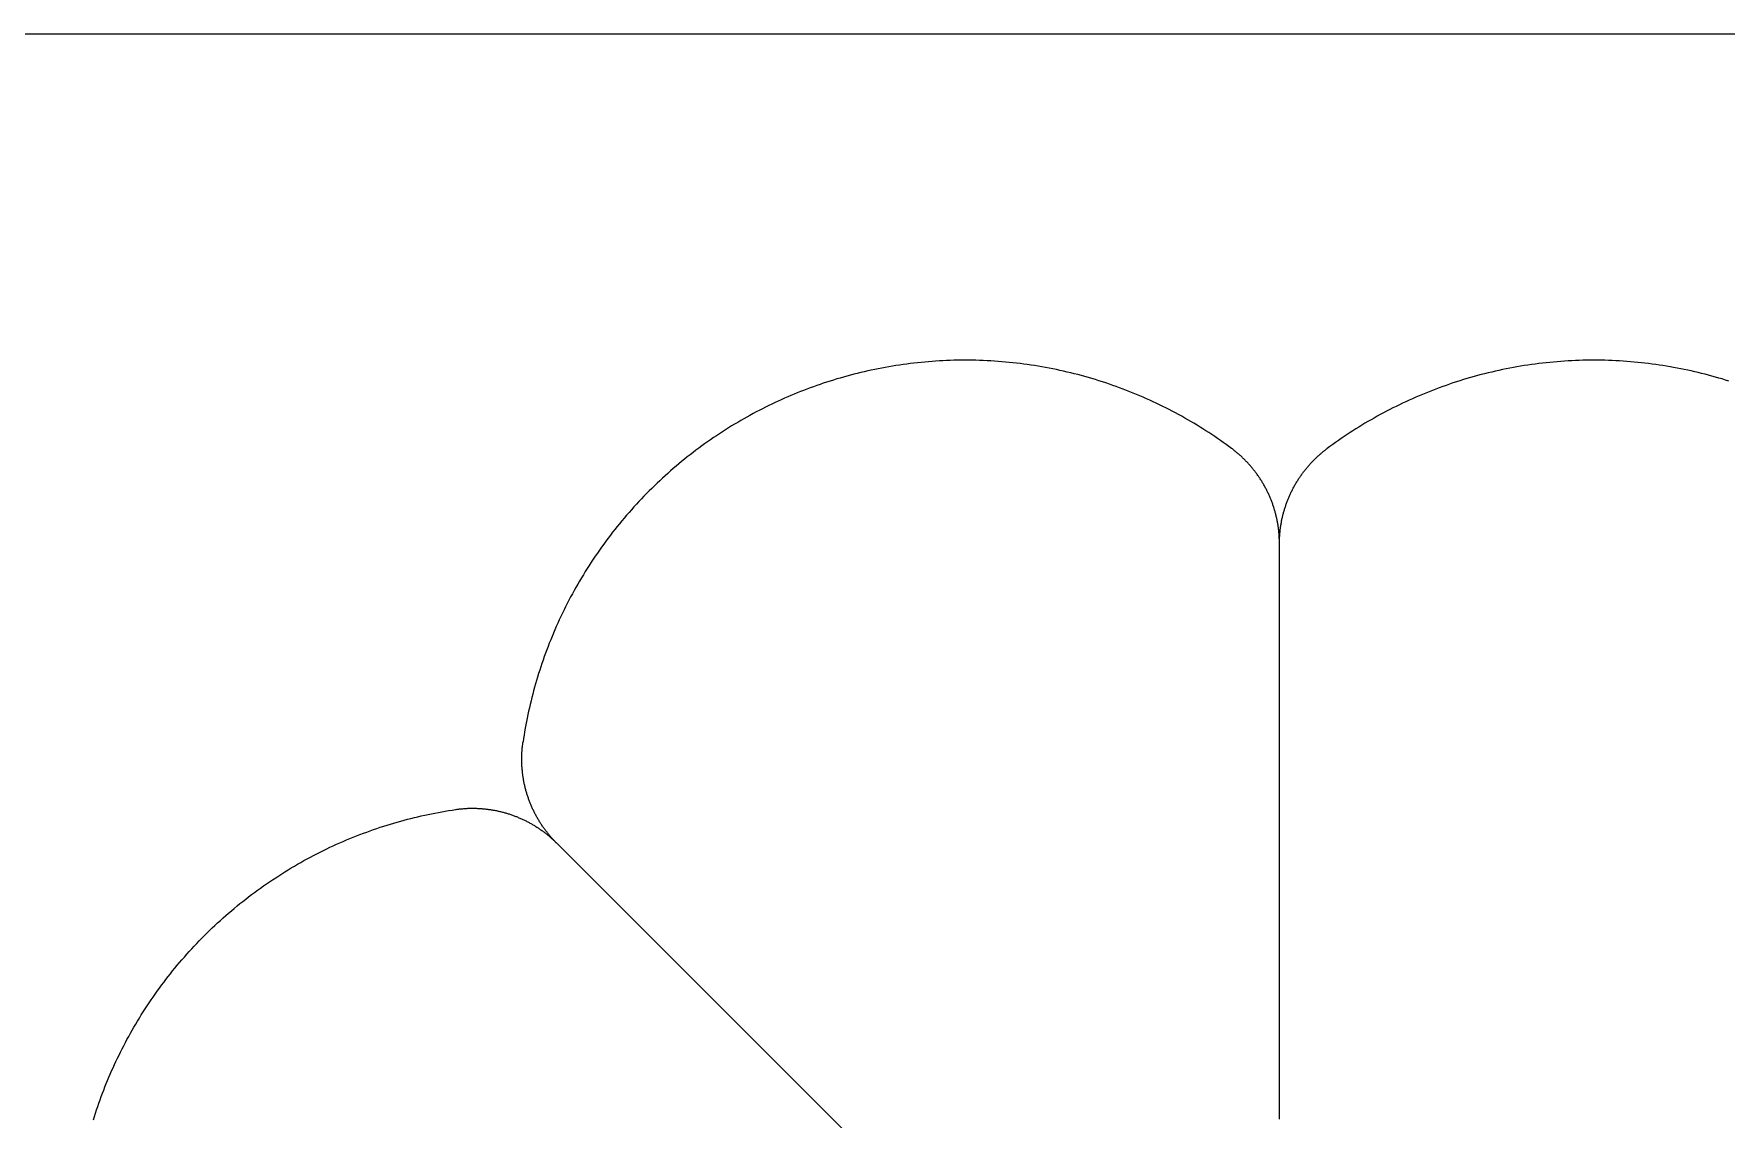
# Model space of a CAD drawing. Extents: x -111 to 2985, y -118 to 122.
# Drawn here: x 88.559 to 92.56, y 112.163 to 114.729 of the extents above; entities that cross this region are included whole.
import ezdxf

# ---------------------------------------------------------------- set-up
doc = ezdxf.new("R2010")
doc.units = 0
doc.layers.add('LAYER_03', color=5, linetype='CONTINUOUS')

msp = doc.modelspace()

# ---------------------------------------------------------------- linework, layer by layer
at = {"layer": 'LAYER_03'}
for points in [[(73.9139, 114.7293), (115.9333, 114.7293)], [(91.5037, 112.1626), (91.5037, 113.5238), (91.5037, 113.5258), (91.5037, 113.5277), (91.5036, 113.5297), (91.5036, 113.5317), (91.5035, 113.5337), (91.5034, 113.5356), (91.5034, 113.5376), (91.5033, 113.5396), (91.5031, 113.5416), (91.503, 113.5436), (91.5028, 113.5456), (91.5027, 113.5476), (91.5025, 113.5496), (91.5023, 113.5516), (91.5021, 113.5536), (91.5019, 113.5556), (91.5017, 113.5576), (91.5014, 113.5596), (91.5011, 113.5616), (91.5009, 113.5636), (91.5006, 113.5656), (91.5003, 113.5676), (91.4999, 113.5696), (91.4996, 113.5716), (91.4992, 113.5736), (91.4989, 113.5756), (91.4985, 113.5776), (91.4981, 113.5796), (91.4977, 113.5816), (91.4972, 113.5836), (91.4968, 113.5856), (91.4963, 113.5876), (91.4959, 113.5896), (91.4954, 113.5916), (91.4949, 113.5935), (91.4944, 113.5955), (91.4938, 113.5975), (91.4933, 113.5995), (91.4927, 113.6015), (91.4921, 113.6035), (91.4915, 113.6054), (91.4909, 113.6074), (91.4903, 113.6094), (91.4897, 113.6113), (91.489, 113.6133), (91.4884, 113.6152), (91.4877, 113.6172), (91.487, 113.6191), (91.4863, 113.6211), (91.4855, 113.623), (91.4848, 113.625), (91.484, 113.6269), (91.4833, 113.6288), (91.4825, 113.6307), (91.4817, 113.6327), (91.4809, 113.6346), (91.4801, 113.6365), (91.4792, 113.6384), (91.4784, 113.6402), (91.4775, 113.6421), (91.4766, 113.644), (91.4757, 113.6459), (91.4748, 113.6478), (91.4739, 113.6496), (91.4729, 113.6515), (91.472, 113.6533), (91.471, 113.6551), (91.47, 113.657), (91.469, 113.6588), (91.468, 113.6606), (91.467, 113.6624), (91.466, 113.6642), (91.4649, 113.666), (91.4639, 113.6678), (91.4628, 113.6696), (91.4617, 113.6713), (91.4606, 113.6731), (91.4595, 113.6748), (91.4584, 113.6766), (91.4573, 113.6783), (91.4561, 113.68), (91.455, 113.6817), (91.4538, 113.6834), (91.4526, 113.6851), (91.4514, 113.6868), (91.4502, 113.6885), (91.449, 113.6902), (91.4478, 113.6918), (91.4465, 113.6935), (91.4453, 113.6951), (91.444, 113.6967), (91.4427, 113.6983), (91.4414, 113.6999), (91.4401, 113.7015), (91.4388, 113.7031), (91.4375, 113.7047), (91.4362, 113.7062), (91.4349, 113.7078), (91.4335, 113.7093), (91.4322, 113.7108), (91.4308, 113.7124), (91.4294, 113.7139), (91.428, 113.7153), (91.4266, 113.7168), (91.4252, 113.7183), (91.4238, 113.7197), (91.4224, 113.7212), (91.421, 113.7226), (91.4195, 113.724), (91.4181, 113.7254), (91.4166, 113.7268), (91.4152, 113.7282), (91.4137, 113.7296), (91.4122, 113.731), (91.4107, 113.7323), (91.4092, 113.7336), (91.4077, 113.735), (91.4062, 113.7363), (91.4047, 113.7376), (91.4032, 113.7388), (91.4016, 113.7401), (91.4001, 113.7414), (91.3986, 113.7426), (91.397, 113.7438), (91.3955, 113.7451), (91.3939, 113.7463), (91.3923, 113.7475), (91.3907, 113.7486), (91.3842, 113.7535), (91.3776, 113.7583), (91.3709, 113.7631), (91.3642, 113.7678), (91.3574, 113.7724), (91.3506, 113.7771), (91.3438, 113.7817), (91.3369, 113.7862), (91.3299, 113.7907), (91.3229, 113.7951), (91.3159, 113.7995), (91.3088, 113.8039), (91.3016, 113.8082), (91.2944, 113.8124), (91.2872, 113.8166), (91.2799, 113.8208), (91.2726, 113.8249), (91.2652, 113.8289), (91.2578, 113.8329), (91.2504, 113.8369), (91.2429, 113.8408), (91.2354, 113.8446), (91.2278, 113.8484), (91.2202, 113.8521), (91.2125, 113.8558), (91.2048, 113.8594), (91.1971, 113.8629), (91.1893, 113.8664), (91.1815, 113.8699), (91.1737, 113.8732), (91.1658, 113.8765), (91.1579, 113.8798), (91.1499, 113.883), (91.1419, 113.8861), (91.1339, 113.8892), (91.1259, 113.8922), (91.1178, 113.8951), (91.1097, 113.898), (91.1015, 113.9008), (91.0933, 113.9036), (91.0851, 113.9063), (91.0769, 113.9089), (91.0687, 113.9115), (91.0604, 113.914), (91.0521, 113.9164), (91.0437, 113.9188), (91.0354, 113.921), (91.027, 113.9233), (91.0186, 113.9254), (91.0102, 113.9275), (91.0017, 113.9295), (90.9932, 113.9315), (90.9847, 113.9334), (90.9762, 113.9352), (90.9677, 113.9369), (90.9592, 113.9386), (90.9506, 113.9402), (90.9421, 113.9417), (90.9335, 113.9432), (90.9249, 113.9446), (90.9163, 113.9459), (90.9076, 113.9472), (90.899, 113.9484), (90.8904, 113.9495), (90.8817, 113.9505), (90.8731, 113.9515), (90.8644, 113.9524), (90.8557, 113.9532), (90.847, 113.9539), (90.8384, 113.9546), (90.8297, 113.9552), (90.821, 113.9558), (90.8123, 113.9562), (90.8036, 113.9566), (90.7949, 113.9569), (90.7862, 113.9572), (90.7775, 113.9574), (90.7688, 113.9575), (90.7602, 113.9575), (90.7515, 113.9575), (90.7428, 113.9574), (90.7341, 113.9572), (90.7255, 113.9569), (90.7168, 113.9566), (90.7082, 113.9562), (90.6996, 113.9558), (90.6909, 113.9552), (90.6823, 113.9546), (90.6737, 113.954), (90.6651, 113.9532), (90.6566, 113.9524), (90.648, 113.9515), (90.6395, 113.9506), (90.6309, 113.9496), (90.6224, 113.9485), (90.6139, 113.9473), (90.6055, 113.9461), (90.597, 113.9448), (90.5886, 113.9435), (90.5802, 113.9421), (90.5718, 113.9406), (90.5634, 113.939), (90.5551, 113.9374), (90.5468, 113.9357), (90.5385, 113.934), (90.5302, 113.9322), (90.5219, 113.9303), (90.5137, 113.9283), (90.5055, 113.9263), (90.4974, 113.9243), (90.4893, 113.9222), (90.4812, 113.92), (90.4731, 113.9177), (90.465, 113.9154), (90.457, 113.9131), (90.4491, 113.9106), (90.4411, 113.9081), (90.4332, 113.9056), (90.4253, 113.903), (90.4175, 113.9004), (90.4097, 113.8976), (90.4019, 113.8949), (90.3942, 113.892), (90.3865, 113.8892), (90.3788, 113.8862), (90.3712, 113.8833), (90.3636, 113.8802), (90.3561, 113.8771), (90.3485, 113.874), (90.341, 113.8708), (90.3335, 113.8675), (90.326, 113.8641), (90.3186, 113.8607), (90.3111, 113.8573), (90.3036, 113.8537), (90.2962, 113.8501), (90.2888, 113.8465), (90.2814, 113.8427), (90.274, 113.8389), (90.2666, 113.8351), (90.2593, 113.8311), (90.2519, 113.8271), (90.2446, 113.8231), (90.2373, 113.819), (90.23, 113.8148), (90.2228, 113.8105), (90.2156, 113.8062), (90.2083, 113.8019), (90.2012, 113.7974), (90.194, 113.7929), (90.1869, 113.7883), (90.1798, 113.7837), (90.1727, 113.779), (90.1657, 113.7743), (90.1587, 113.7694), (90.1517, 113.7646), (90.1447, 113.7596), (90.1378, 113.7546), (90.1309, 113.7495), (90.1241, 113.7444), (90.1172, 113.7392), (90.1105, 113.734), (90.1037, 113.7287), (90.097, 113.7233), (90.0903, 113.7179), (90.0837, 113.7124), (90.0771, 113.7068), (90.0705, 113.7012), (90.064, 113.6956), (90.0576, 113.6898), (90.0511, 113.6841), (90.0447, 113.6782), (90.0384, 113.6723), (90.0321, 113.6664), (90.0258, 113.6604), (90.0196, 113.6543), (90.0135, 113.6482), (90.0074, 113.6421), (90.0013, 113.6358), (89.9953, 113.6296), (89.9893, 113.6233), (89.9834, 113.6169), (89.9775, 113.6105), (89.9717, 113.604), (89.9659, 113.5975), (89.9602, 113.5909), (89.9546, 113.5843), (89.949, 113.5776), (89.9434, 113.5709), (89.9379, 113.5641), (89.9325, 113.5573), (89.9271, 113.5505), (89.9218, 113.5436), (89.9165, 113.5366), (89.9113, 113.5297), (89.9061, 113.5226), (89.901, 113.5156), (89.896, 113.5085), (89.891, 113.5013), (89.8861, 113.4941), (89.8813, 113.4869), (89.8765, 113.4796), (89.8717, 113.4723), (89.8671, 113.465), (89.8625, 113.4576), (89.8579, 113.4502), (89.8534, 113.4428), (89.849, 113.4353), (89.8447, 113.4278), (89.8404, 113.4203), (89.8361, 113.4127), (89.832, 113.4052), (89.8279, 113.3975), (89.8239, 113.3899), (89.8199, 113.3822), (89.816, 113.3745), (89.8122, 113.3668), (89.8084, 113.359), (89.8047, 113.3513), (89.8011, 113.3435), (89.7975, 113.3356), (89.794, 113.3278), (89.7906, 113.3199), (89.7872, 113.3121), (89.7839, 113.3042), (89.7807, 113.2962), (89.7775, 113.2883), (89.7744, 113.2804), (89.7714, 113.2724), (89.7684, 113.2644), (89.7656, 113.2564), (89.7627, 113.2484), (89.76, 113.2404), (89.7573, 113.2324), (89.7547, 113.2243), (89.7521, 113.2163), (89.7496, 113.2082), (89.7472, 113.2002), (89.7449, 113.1921), (89.7426, 113.184), (89.7404, 113.1759), (89.7383, 113.1678), (89.7362, 113.1598), (89.7342, 113.1517), (89.7322, 113.1436), (89.7304, 113.1355), (89.7286, 113.1274), (89.7268, 113.1193), (89.7251, 113.1112), (89.7235, 113.1031), (89.722, 113.095), (89.7205, 113.0869), (89.7191, 113.0789), (89.7178, 113.0708), (89.7165, 113.0627), (89.7153, 113.0546)], [(92.5663, 113.9081), (92.5583, 113.9106), (92.5504, 113.9131), (92.5424, 113.9154), (92.5343, 113.9177), (92.5262, 113.92), (92.5181, 113.9222), (92.51, 113.9243), (92.5019, 113.9263), (92.4937, 113.9283), (92.4854, 113.9303), (92.4772, 113.9322), (92.4689, 113.934), (92.4606, 113.9357), (92.4523, 113.9374), (92.444, 113.939), (92.4356, 113.9406), (92.4272, 113.9421), (92.4188, 113.9435), (92.4104, 113.9448), (92.4019, 113.9461), (92.3935, 113.9473), (92.385, 113.9485), (92.3765, 113.9496), (92.3679, 113.9506), (92.3594, 113.9515), (92.3508, 113.9524), (92.3423, 113.9532), (92.3337, 113.954), (92.3251, 113.9546), (92.3165, 113.9552), (92.3078, 113.9558), (92.2992, 113.9562), (92.2906, 113.9566), (92.2819, 113.9569), (92.2733, 113.9572), (92.2646, 113.9574), (92.2559, 113.9575), (92.2472, 113.9575), (92.2386, 113.9575), (92.2299, 113.9574), (92.2212, 113.9572), (92.2125, 113.9569), (92.2038, 113.9566), (92.1951, 113.9562), (92.1864, 113.9558), (92.1777, 113.9552), (92.169, 113.9546), (92.1604, 113.9539), (92.1517, 113.9532), (92.143, 113.9524), (92.1343, 113.9515), (92.1257, 113.9505), (92.117, 113.9495), (92.1084, 113.9484), (92.0998, 113.9472), (92.0911, 113.9459), (92.0825, 113.9446), (92.0739, 113.9432), (92.0653, 113.9417), (92.0568, 113.9402), (92.0482, 113.9386), (92.0397, 113.9369), (92.0312, 113.9352), (92.0226, 113.9334), (92.0142, 113.9315), (92.0057, 113.9295), (91.9972, 113.9275), (91.9888, 113.9254), (91.9804, 113.9233), (91.972, 113.921), (91.9637, 113.9188), (91.9553, 113.9164), (91.947, 113.914), (91.9387, 113.9115), (91.9305, 113.9089), (91.9223, 113.9063), (91.914, 113.9036), (91.9059, 113.9008), (91.8977, 113.898), (91.8896, 113.8951), (91.8815, 113.8922), (91.8735, 113.8892), (91.8655, 113.8861), (91.8575, 113.883), (91.8495, 113.8798), (91.8416, 113.8765), (91.8337, 113.8732), (91.8259, 113.8699), (91.8181, 113.8664), (91.8103, 113.8629), (91.8026, 113.8594), (91.7949, 113.8558), (91.7872, 113.8521), (91.7796, 113.8484), (91.772, 113.8446), (91.7645, 113.8408), (91.757, 113.8369), (91.7496, 113.8329), (91.7421, 113.8289), (91.7348, 113.8249), (91.7275, 113.8208), (91.7202, 113.8166), (91.713, 113.8124), (91.7058, 113.8082), (91.6986, 113.8039), (91.6915, 113.7995), (91.6845, 113.7951), (91.6775, 113.7907), (91.6705, 113.7862), (91.6636, 113.7817), (91.6568, 113.7771), (91.6499, 113.7724), (91.6432, 113.7678), (91.6365, 113.7631), (91.6298, 113.7583), (91.6232, 113.7535), (91.6166, 113.7486)], [(91.5037, 113.5238), (91.5037, 113.5258), (91.5037, 113.5277), (91.5038, 113.5297), (91.5038, 113.5317), (91.5039, 113.5337), (91.5039, 113.5356), (91.504, 113.5376), (91.5041, 113.5396), (91.5043, 113.5416), (91.5044, 113.5436), (91.5045, 113.5456), (91.5047, 113.5476), (91.5049, 113.5496), (91.5051, 113.5516), (91.5053, 113.5536), (91.5055, 113.5556), (91.5057, 113.5576), (91.506, 113.5596), (91.5063, 113.5616), (91.5065, 113.5636), (91.5068, 113.5656), (91.5071, 113.5676), (91.5075, 113.5696), (91.5078, 113.5716), (91.5082, 113.5736), (91.5085, 113.5756), (91.5089, 113.5776), (91.5093, 113.5796), (91.5097, 113.5816), (91.5101, 113.5836), (91.5106, 113.5856), (91.5111, 113.5876), (91.5115, 113.5896), (91.512, 113.5916), (91.5125, 113.5935), (91.513, 113.5955), (91.5136, 113.5975), (91.5141, 113.5995), (91.5147, 113.6015), (91.5153, 113.6035), (91.5158, 113.6054), (91.5165, 113.6074), (91.5171, 113.6094), (91.5177, 113.6113), (91.5184, 113.6133), (91.519, 113.6152), (91.5197, 113.6172), (91.5204, 113.6191), (91.5211, 113.6211), (91.5219, 113.623), (91.5226, 113.625), (91.5233, 113.6269), (91.5241, 113.6288), (91.5249, 113.6307), (91.5257, 113.6327), (91.5265, 113.6346), (91.5273, 113.6365), (91.5282, 113.6384), (91.529, 113.6402), (91.5299, 113.6421), (91.5308, 113.644), (91.5317, 113.6459), (91.5326, 113.6478), (91.5335, 113.6496), (91.5345, 113.6515), (91.5354, 113.6533), (91.5364, 113.6551), (91.5374, 113.657), (91.5384, 113.6588), (91.5394, 113.6606), (91.5404, 113.6624), (91.5414, 113.6642), (91.5425, 113.666), (91.5435, 113.6678), (91.5446, 113.6696), (91.5457, 113.6713), (91.5468, 113.6731), (91.5479, 113.6748), (91.549, 113.6766), (91.5501, 113.6783), (91.5513, 113.68), (91.5524, 113.6817), (91.5536, 113.6834), (91.5548, 113.6851), (91.556, 113.6868), (91.5572, 113.6885), (91.5584, 113.6902), (91.5596, 113.6918), (91.5609, 113.6935), (91.5621, 113.6951), (91.5634, 113.6967), (91.5647, 113.6983), (91.566, 113.6999), (91.5673, 113.7015), (91.5686, 113.7031), (91.5699, 113.7047), (91.5712, 113.7062), (91.5725, 113.7078), (91.5739, 113.7093), (91.5752, 113.7108), (91.5766, 113.7124), (91.578, 113.7139), (91.5794, 113.7153), (91.5808, 113.7168), (91.5822, 113.7183), (91.5836, 113.7197), (91.585, 113.7212), (91.5864, 113.7226), (91.5879, 113.724), (91.5893, 113.7254), (91.5908, 113.7268), (91.5922, 113.7282), (91.5937, 113.7296), (91.5952, 113.731), (91.5967, 113.7323), (91.5982, 113.7336), (91.5997, 113.735), (91.6012, 113.7363), (91.6027, 113.7376), (91.6042, 113.7388), (91.6058, 113.7401), (91.6073, 113.7414), (91.6088, 113.7426), (91.6104, 113.7438), (91.6119, 113.7451), (91.6135, 113.7463), (91.6151, 113.7475), (91.6166, 113.7486)], [(89.7944, 112.8158), (89.793, 112.8172), (89.7916, 112.8186), (89.7903, 112.82), (89.7889, 112.8214), (89.7875, 112.8229), (89.7862, 112.8243), (89.7849, 112.8258), (89.7835, 112.8273), (89.7822, 112.8288), (89.7809, 112.8303), (89.7796, 112.8318), (89.7783, 112.8333), (89.777, 112.8349), (89.7757, 112.8364), (89.7745, 112.838), (89.7732, 112.8395), (89.772, 112.8411), (89.7707, 112.8427), (89.7695, 112.8443), (89.7683, 112.8459), (89.7671, 112.8475), (89.7659, 112.8492), (89.7647, 112.8508), (89.7635, 112.8525), (89.7623, 112.8541), (89.7612, 112.8558), (89.76, 112.8575), (89.7589, 112.8592), (89.7578, 112.8609), (89.7567, 112.8626), (89.7556, 112.8643), (89.7545, 112.8661), (89.7534, 112.8678), (89.7524, 112.8696), (89.7513, 112.8713), (89.7503, 112.8731), (89.7492, 112.8749), (89.7482, 112.8767), (89.7472, 112.8785), (89.7462, 112.8803), (89.7453, 112.8821), (89.7443, 112.8839), (89.7434, 112.8858), (89.7424, 112.8876), (89.7415, 112.8894), (89.7406, 112.8913), (89.7397, 112.8932), (89.7388, 112.895), (89.7379, 112.8969), (89.7371, 112.8988), (89.7362, 112.9007), (89.7354, 112.9026), (89.7346, 112.9045), (89.7338, 112.9064), (89.733, 112.9083), (89.7322, 112.9102), (89.7314, 112.9122), (89.7307, 112.9141), (89.73, 112.916), (89.7293, 112.918), (89.7285, 112.9199), (89.7279, 112.9219), (89.7272, 112.9239), (89.7265, 112.9258), (89.7259, 112.9278), (89.7252, 112.9298), (89.7246, 112.9318), (89.724, 112.9338), (89.7234, 112.9357), (89.7229, 112.9377), (89.7223, 112.9397), (89.7218, 112.9417), (89.7212, 112.9437), (89.7207, 112.9458), (89.7202, 112.9478), (89.7198, 112.9498), (89.7193, 112.9518), (89.7188, 112.9538), (89.7184, 112.9558), (89.718, 112.9579), (89.7176, 112.9599), (89.7172, 112.9619), (89.7168, 112.964), (89.7164, 112.966), (89.7161, 112.968), (89.7158, 112.9701), (89.7154, 112.9721), (89.7151, 112.9741), (89.7149, 112.9762), (89.7146, 112.9782), (89.7143, 112.9803), (89.7141, 112.9823), (89.7139, 112.9844), (89.7137, 112.9864), (89.7135, 112.9884), (89.7133, 112.9905), (89.7131, 112.9925), (89.713, 112.9946), (89.7128, 112.9966), (89.7127, 112.9986), (89.7126, 113.0007), (89.7125, 113.0027), (89.7125, 113.0047), (89.7124, 113.0068), (89.7124, 113.0088), (89.7123, 113.0108), (89.7123, 113.0128), (89.7123, 113.0149), (89.7123, 113.0169), (89.7123, 113.0189), (89.7124, 113.0209), (89.7124, 113.0229), (89.7125, 113.025), (89.7126, 113.027), (89.7127, 113.029), (89.7128, 113.031), (89.7129, 113.033), (89.7131, 113.035), (89.7132, 113.0369), (89.7134, 113.0389), (89.7136, 113.0409), (89.7138, 113.0429), (89.714, 113.0449), (89.7142, 113.0468), (89.7145, 113.0488), (89.7147, 113.0507), (89.715, 113.0527), (89.7153, 113.0546)], [(88.6995, 112.1611), (88.702, 112.1691), (88.7046, 112.177), (88.7072, 112.1849), (88.7098, 112.1927), (88.7125, 112.2005), (88.7153, 112.2083), (88.7181, 112.216), (88.721, 112.2237), (88.7239, 112.2314), (88.7269, 112.239), (88.73, 112.2466), (88.7331, 112.2541), (88.7362, 112.2616), (88.7394, 112.2692), (88.7427, 112.2767), (88.746, 112.2841), (88.7495, 112.2916), (88.7529, 112.2991), (88.7565, 112.3065), (88.7601, 112.314), (88.7637, 112.3214), (88.7675, 112.3288), (88.7713, 112.3362), (88.7751, 112.3436), (88.779, 112.3509), (88.783, 112.3583), (88.7871, 112.3656), (88.7912, 112.3729), (88.7954, 112.3801), (88.7996, 112.3874), (88.804, 112.3946), (88.8083, 112.4018), (88.8128, 112.409), (88.8173, 112.4162), (88.8218, 112.4233), (88.8265, 112.4304), (88.8312, 112.4375), (88.8359, 112.4445), (88.8407, 112.4515), (88.8456, 112.4585), (88.8506, 112.4655), (88.8556, 112.4724), (88.8606, 112.4793), (88.8658, 112.4861), (88.8709, 112.4929), (88.8762, 112.4997), (88.8815, 112.5065), (88.8869, 112.5132), (88.8923, 112.5198), (88.8978, 112.5265), (88.9033, 112.5331), (88.9089, 112.5396), (88.9146, 112.5461), (88.9203, 112.5526), (88.9261, 112.5591), (88.9319, 112.5654), (88.9378, 112.5718), (88.9438, 112.5781), (88.9498, 112.5843), (88.9558, 112.5905), (88.962, 112.5967), (88.9681, 112.6028), (88.9743, 112.6089), (88.9806, 112.6149), (88.9869, 112.6209), (88.9933, 112.6268), (88.9997, 112.6327), (89.0062, 112.6385), (89.0127, 112.6442), (89.0193, 112.65), (89.0259, 112.6556), (89.0326, 112.6612), (89.0393, 112.6668), (89.0461, 112.6723), (89.0529, 112.6777), (89.0597, 112.6831), (89.0666, 112.6884), (89.0735, 112.6937), (89.0805, 112.6989), (89.0876, 112.704), (89.0946, 112.7091), (89.1017, 112.7142), (89.1089, 112.7191), (89.1161, 112.7241), (89.1233, 112.7289), (89.1305, 112.7337), (89.1378, 112.7384), (89.1452, 112.7431), (89.1525, 112.7477), (89.1599, 112.7523), (89.1674, 112.7567), (89.1748, 112.7612), (89.1823, 112.7655), (89.1899, 112.7698), (89.1974, 112.774), (89.205, 112.7782), (89.2126, 112.7823), (89.2203, 112.7863), (89.228, 112.7903), (89.2357, 112.7942), (89.2434, 112.798), (89.2512, 112.8018), (89.2589, 112.8055), (89.2667, 112.8091), (89.2745, 112.8127), (89.2824, 112.8162), (89.2902, 112.8196), (89.2981, 112.823), (89.306, 112.8263), (89.3139, 112.8295), (89.3219, 112.8327), (89.3298, 112.8358), (89.3378, 112.8388), (89.3458, 112.8417), (89.3538, 112.8446), (89.3618, 112.8474), (89.3698, 112.8502), (89.3778, 112.8529), (89.3859, 112.8555), (89.3939, 112.858), (89.402, 112.8605), (89.41, 112.8629), (89.4181, 112.8653), (89.4262, 112.8676), (89.4342, 112.8698), (89.4423, 112.8719), (89.4504, 112.874), (89.4585, 112.876), (89.4666, 112.8779), (89.4747, 112.8798), (89.4828, 112.8816), (89.4909, 112.8834), (89.499, 112.885), (89.5071, 112.8866), (89.5152, 112.8882), (89.5232, 112.8897), (89.5313, 112.8911), (89.5394, 112.8924), (89.5475, 112.8937), (89.5555, 112.8949), (89.5575, 112.8952), (89.5594, 112.8955), (89.5614, 112.8957), (89.5634, 112.8959), (89.5653, 112.8962), (89.5673, 112.8964), (89.5693, 112.8966), (89.5713, 112.8968), (89.5732, 112.8969), (89.5752, 112.8971), (89.5772, 112.8972), (89.5792, 112.8974), (89.5812, 112.8975), (89.5832, 112.8976), (89.5852, 112.8977), (89.5872, 112.8977), (89.5892, 112.8978), (89.5913, 112.8978), (89.5933, 112.8979), (89.5953, 112.8979), (89.5973, 112.8979), (89.5994, 112.8979), (89.6014, 112.8978), (89.6034, 112.8978), (89.6054, 112.8977), (89.6075, 112.8976), (89.6095, 112.8976), (89.6116, 112.8975), (89.6136, 112.8973), (89.6156, 112.8972), (89.6177, 112.8971), (89.6197, 112.8969), (89.6217, 112.8967), (89.6238, 112.8965), (89.6258, 112.8963), (89.6279, 112.8961), (89.6299, 112.8958), (89.632, 112.8956), (89.634, 112.8953), (89.636, 112.895), (89.6381, 112.8947), (89.6401, 112.8944), (89.6421, 112.8941), (89.6442, 112.8937), (89.6462, 112.8934), (89.6482, 112.893), (89.6503, 112.8926), (89.6523, 112.8922), (89.6543, 112.8918), (89.6564, 112.8913), (89.6584, 112.8909), (89.6604, 112.8904), (89.6624, 112.8899), (89.6644, 112.8894), (89.6664, 112.8889), (89.6684, 112.8884), (89.6704, 112.8879), (89.6724, 112.8873), (89.6744, 112.8867), (89.6764, 112.8861), (89.6784, 112.8855), (89.6804, 112.8849), (89.6824, 112.8843), (89.6843, 112.8837), (89.6863, 112.883), (89.6883, 112.8823), (89.6902, 112.8816), (89.6922, 112.8809), (89.6941, 112.8802), (89.6961, 112.8795), (89.698, 112.8787), (89.6999, 112.878), (89.7019, 112.8772), (89.7038, 112.8764), (89.7057, 112.8756), (89.7076, 112.8748), (89.7095, 112.874), (89.7114, 112.8731), (89.7133, 112.8723), (89.7152, 112.8714), (89.717, 112.8705), (89.7189, 112.8696), (89.7207, 112.8687), (89.7226, 112.8678), (89.7244, 112.8668), (89.7263, 112.8659), (89.7281, 112.8649), (89.7299, 112.8639), (89.7317, 112.8629), (89.7335, 112.8619), (89.7353, 112.8609), (89.7371, 112.8599), (89.7388, 112.8589), (89.7406, 112.8578), (89.7424, 112.8568), (89.7441, 112.8557), (89.7458, 112.8546), (89.7476, 112.8535), (89.7493, 112.8524), (89.751, 112.8513), (89.7527, 112.8501), (89.7544, 112.849), (89.756, 112.8478), (89.7577, 112.8467), (89.7594, 112.8455), (89.761, 112.8443), (89.7626, 112.8431), (89.7643, 112.8419), (89.7659, 112.8407), (89.7675, 112.8395), (89.7691, 112.8382), (89.7707, 112.837), (89.7722, 112.8357), (89.7738, 112.8344), (89.7753, 112.8332), (89.7769, 112.8319), (89.7784, 112.8306), (89.7799, 112.8293), (89.7814, 112.828), (89.7829, 112.8267), (89.7844, 112.8253), (89.7858, 112.824), (89.7873, 112.8226), (89.7887, 112.8213), (89.7902, 112.8199), (89.7916, 112.8185), (89.793, 112.8172), (89.7944, 112.8158), (90.7569, 111.8533)]]:
    msp.add_lwpolyline(points, dxfattribs=at)

doc.saveas('drawing.dxf')
